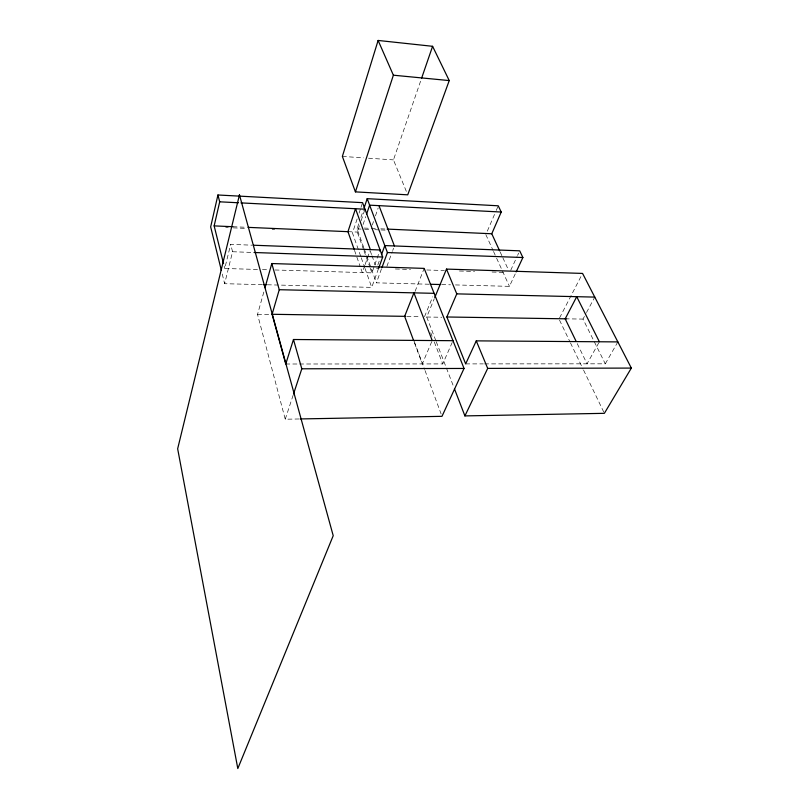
<?xml version="1.0" encoding="UTF-8"?>
<svg xmlns="http://www.w3.org/2000/svg" width="809" height="809" viewBox="0 0 809 809"><rect width="100%" height="100%" fill="white"/><g stroke="black" fill="none" stroke-linecap="round" stroke-linejoin="round"><path stroke-width="0.61" stroke-dasharray="4.04 3.03" d="M257.444 269.458L224.75 268.487L230.676 244.369L252.024 245.178M262.349 284.647L224.629 283.706L232.577 251.741L230.676 244.369M299.037 418.971L285.243 419.224L257.535 314.418L263.987 291.402M285.243 419.224L293.131 395.207M357.123 218.976L352.461 232.972L360.844 256.625M359.065 213.151L360.622 208.489M361.006 207.316L362.169 203.817M363.787 247.665L357.052 228.907L359.004 223.092M360.956 217.277L363.292 210.3M363.554 249.556L357.295 232.072L360.753 221.787M361.138 220.635L364.98 209.207M363.069 224.548L365.769 216.559M406.31 191.328L393.457 159.889L421.186 79.434M372.312 224.973L373.485 221.565M375.457 215.882L378.197 207.923M364.717 265.696L362.311 272.582L360.662 267.91M365.122 264.543L369.956 250.76M275.06 269.984L371.897 272.866L374.355 265.999M374.769 264.856L380.088 249.971M377.813 264.978L379.866 259.274M267.374 284.778L371.725 287.377L378.905 267.526M429.114 284.232L376.407 282.837L381.484 268.861M386.874 266.424L392.314 251.629M392.729 250.497L393.568 248.221M415.078 291.382L424.179 268.386M424.543 316.643L432.684 296.832M435.808 340.559L426.717 317.017L434.251 298.764M431.743 341.651L422.278 363.929L414.107 341.873M487.321 231.141L495.765 211.553M496.261 210.401L498.243 205.799M299.573 363.999L442.735 363.919L452.989 340.69M510.722 270.287L517.062 256.554M517.588 255.411L518.64 253.116M455.477 284.93L509.448 286.356L515.646 273.058M559.575 317.927L582.571 273.422M484.54 363.888L605.294 363.817L582.996 319.09L585.938 313.599M586.525 312.496L594.777 297.105M598.751 342.864L587.051 363.828L576.665 342.45M605.294 363.817L617.854 341.904M285.759 364.01L298.319 363.999M465.671 363.898L483.286 363.888M406.907 316.37L420.811 316.582M565.188 318.817L582.996 319.09M257.535 314.418L271.409 314.63M426.717 317.017L441.835 317.249M441.674 284.566L450.451 284.798M262.48 269.609L267.506 269.761M376.579 268.406L379.087 268.487M395.409 268.993L410.476 269.468M426.798 269.984L444.374 270.53M459.441 271.005L474.509 271.47M492.084 272.026L505.898 272.451M232.577 251.741L252.762 252.459M232.982 226.712L246.796 227.309M347.951 231.667L357.295 232.072M225.721 227.541L228.229 227.653M233.245 227.865L247.048 228.462M272.148 229.534L274.656 229.645M364.212 228.067L375.781 228.583M380.817 228.816L385.863 229.038M357.052 228.907L363.372 229.18M364.626 229.24L369.683 229.463M374.729 229.685L379.785 229.908M381.039 229.958L386.095 230.181M342.369 156.42L363.554 157.856M368.53 158.2L393.457 159.889M559.545 320.182L569.93 341.762M570.476 342.895L583.046 369.025M583.592 370.158L604.374 413.328M500.184 252.024L502.298 256.595M502.824 257.727L508.608 270.287M485.825 234.59L493.015 250.345M493.53 251.478L496.099 257.1M496.615 258.223L509.448 286.356M436.263 341.742L454.001 387.653M430.752 332.782L432.087 336.241M434.302 342.005L442.735 363.919M414.188 341.297L424.624 369.44M425.059 370.603L441.127 413.986M370.289 251.073L371.543 254.542M371.968 255.695L375.315 264.937M364.202 248.838L366.305 254.693M366.73 255.866L376.407 282.837M363.969 250.719L369.814 267.041M370.229 268.204L371.897 272.866M361.259 257.808L364.606 267.273M365.031 268.457L371.725 287.377M354.514 250.375L360.258 266.737M224.144 266.06L224.75 268.487M222.253 274.039L224.629 283.706"/><path stroke-width="1.21" d="M378.905 267.526L382.697 257.019L362.563 202.655L217.934 194.989L210.664 226.904L221.363 270.418M223.537 263.623L214.152 225.893L219.694 201.815L217.934 194.989M265.008 287.771L271.794 263.542L424.179 268.386L464.042 368.449L441.997 416.332L300.291 418.941M452.989 340.69L293.465 339.507L285.759 364.01L272.097 314.286L279.257 289.713L271.794 263.542M378.116 40.45L342.369 156.42L355.414 191.875L407.736 194.827L449.238 80.576L432.593 46.305L378.116 40.45L393.376 75.197L355.414 191.875M293.525 394.003L301.808 368.793L293.465 339.507M364.08 207.974L367.195 198.67L498.243 205.799L501.216 212.039L491.771 233.761L499.659 250.881M366.548 214.284L369.632 205.162L501.216 212.039M421.59 78.251L432.593 46.305M381.514 254.704L384.801 245.572L519.702 250.83L522.887 257.525L516.162 271.945M381.909 267.698L387.42 252.55L367.195 198.67M434.726 297.621L446.497 269.094L582.571 273.422L631.344 368.085L604.374 413.328L464.912 415.907L454.456 388.826M617.854 341.904L476.268 340.862L465.671 363.898L446.871 316.986L456.772 293.869L446.497 269.094M464.912 415.907L487.696 368.398L476.268 340.862M301.808 368.793L464.042 368.449M487.696 368.398L631.344 368.085M272.097 314.286L405.643 316.349M446.871 316.986L566.613 318.837M279.257 289.713L434.12 293.333M456.772 293.869L594.777 297.105M263.603 284.687L266.121 284.748M430.378 284.262L440.409 284.535M254.026 252.499L382.697 257.019M387.42 252.55L522.887 257.525M253.278 245.218L380.088 249.971M214.152 225.893L232.982 226.712M248.05 227.359L348.507 231.698M387.127 229.089L491.771 233.761M219.694 201.815L238.483 202.776M240.991 202.897L364.98 209.207M393.376 75.197L449.238 80.576M599.368 341.762L576.726 296.681L565.188 318.817L576.119 341.327M432.218 340.528L413.925 292.868L404.642 316.339L413.672 340.71M378.986 205.648L394.398 245.946M370.35 249.607L355.505 208.722L347.951 231.667L354.099 249.202M239.464 194.868L177.656 448.783L237.806 768.55L333.217 535.7L239.464 194.868"/></g></svg>
